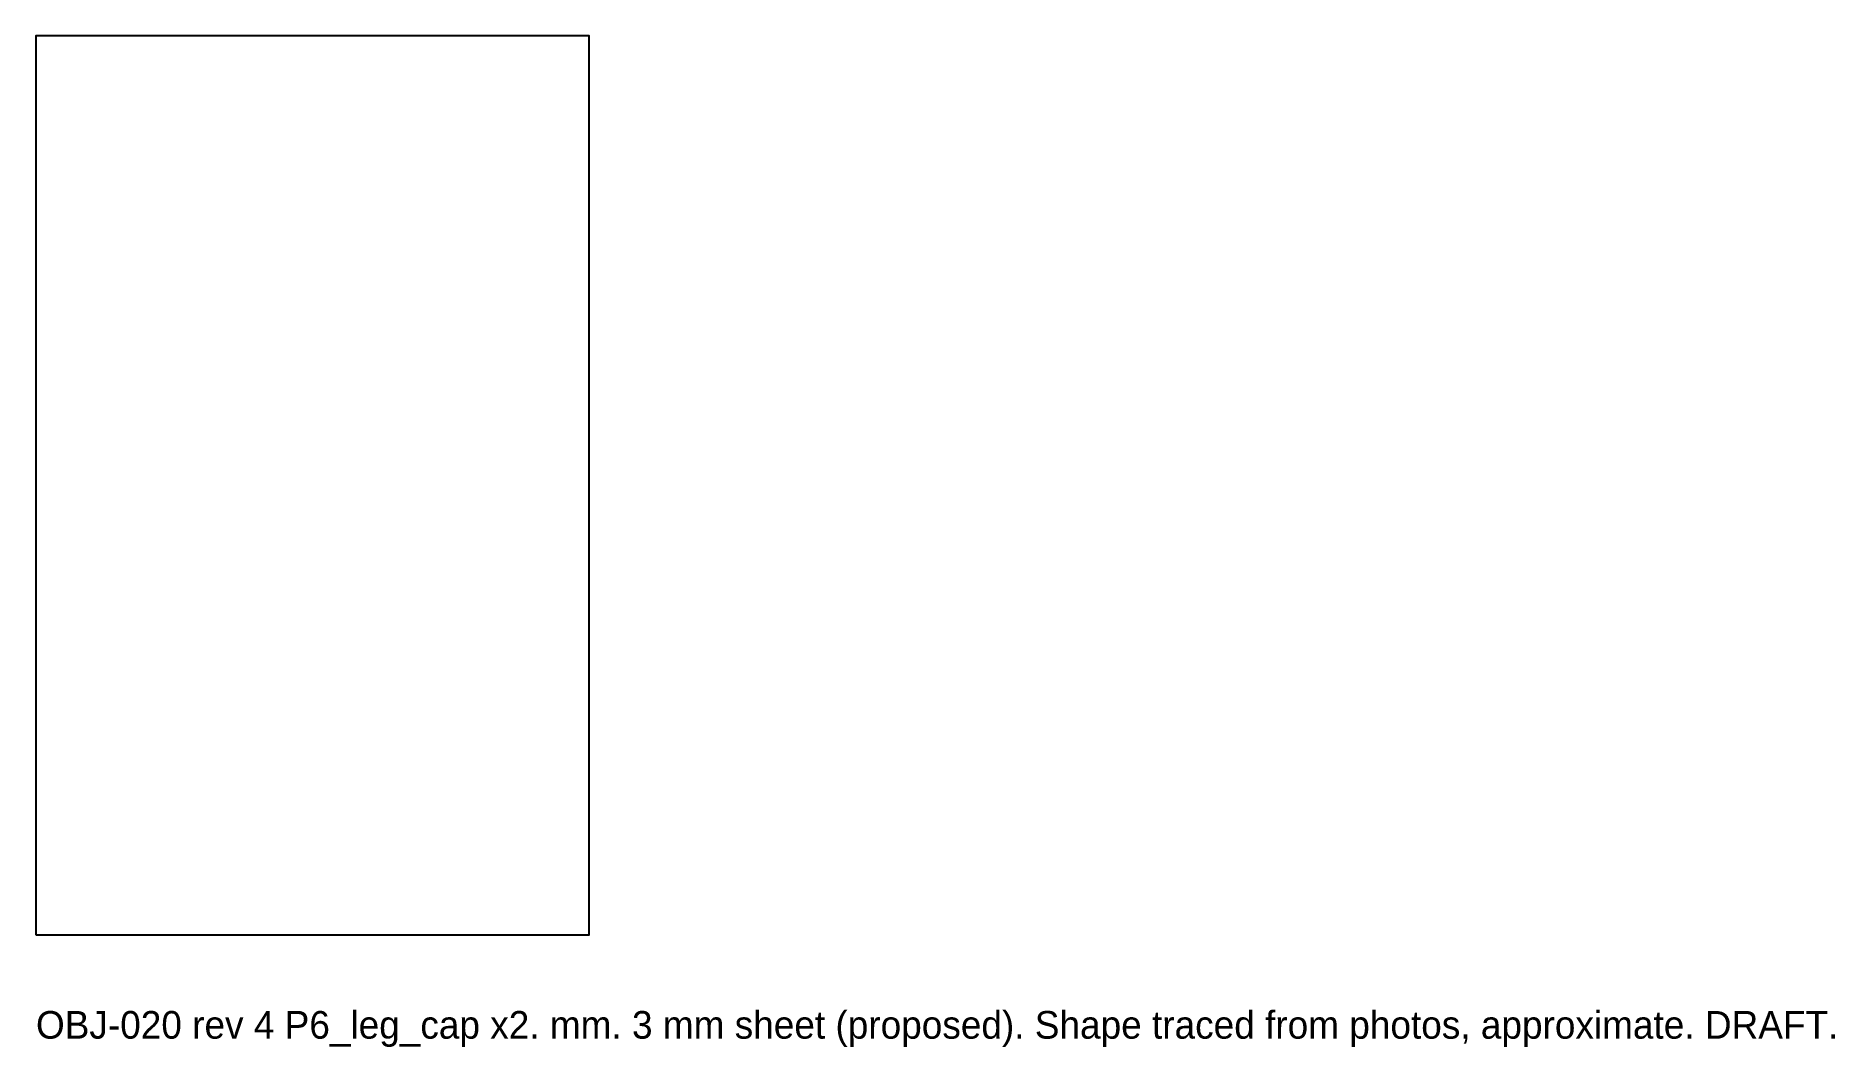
# Model space of a CAD drawing. Header units: millimetres. Extents: x 0 to 520, y -32 to 260.
import ezdxf

# ---------------------------------------------------------------- set-up
doc = ezdxf.new("R2010")
doc.units = ezdxf.units.MM
doc.layers.add('CUT', color=7, linetype='Continuous')
doc.layers.add('NOTE', color=8, linetype='Continuous')

msp = doc.modelspace()

# ---------------------------------------------------------------- linework, layer by layer
at = {"layer": 'CUT'}
msp.add_lwpolyline([(0, 0), (160, 0), (160, 260), (0, 260)], close=True, dxfattribs=at)

# ---------------------------------------------------------------- texts
at = {"layer": 'NOTE'}
msp.add_text('OBJ-020 rev 4 P6_leg_cap x2. mm. 3 mm sheet (proposed). Shape traced from photos, approximate. DRAFT.', height=8, dxfattribs=at).set_placement((0, -30))

doc.saveas('drawing.dxf')
